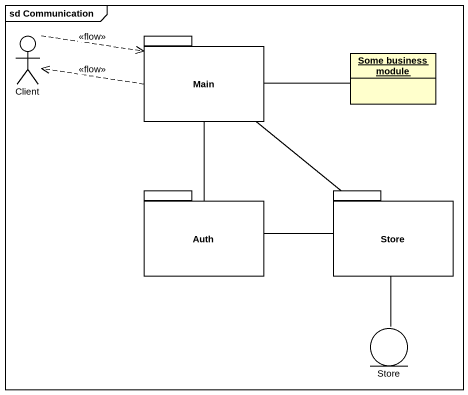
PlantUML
@startuml
mainframe sd Communication
allowmixing
hide circle
hide empty members
actor Client
package Main {
}
object "Some business module" as Some_business_module
package Auth {
}
package Store {
}
entity "Store" as Store_2
Client .right.> Main : <<flow>>
Main .left.> Client : <<flow>>
Main -right- Some_business_module
Main -- Auth
Main -- Store
Auth -right- Store
Store -- Store_2
@enduml
